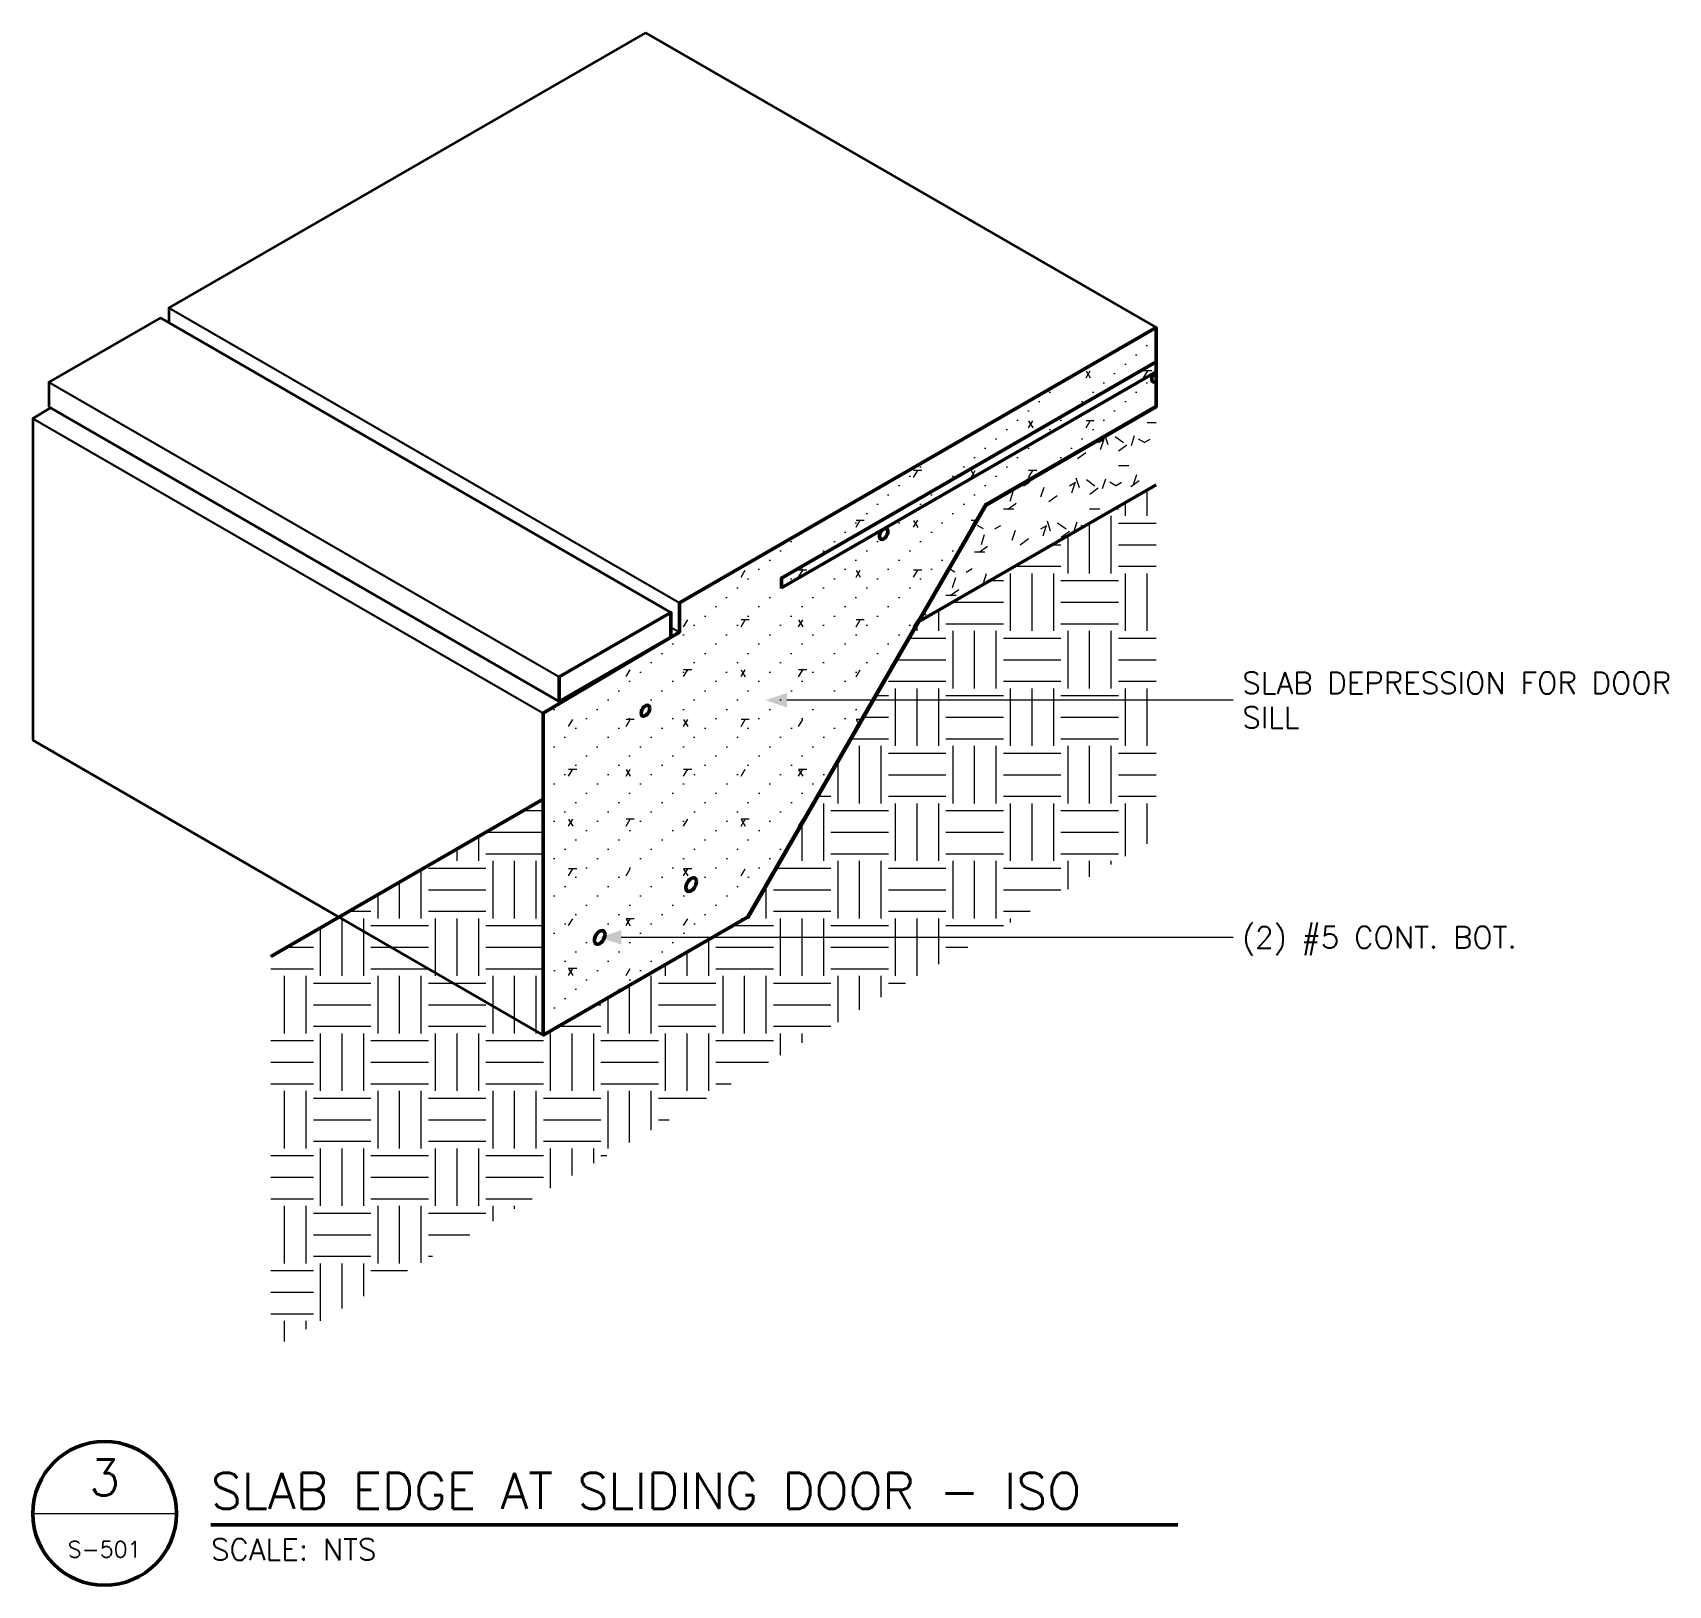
# Model space of a CAD drawing. Header units: inches. Extents: x -26 to 57.2, y -46 to 33.
import ezdxf
from ezdxf.enums import TextEntityAlignment as Align

# ---------------------------------------------------------------- set-up
doc = ezdxf.new("R2010")
doc.units = ezdxf.units.IN
doc.header["$MEASUREMENT"] = 0
for name, color, linetype, lineweight in [('S-ANNO-NOTE', 7, 'CONTINUOUS', 18), ('S-ANNO-TTLB', 7, 'CONTINUOUS', 50), ('S-DETL-BYND', 7, 'CONTINUOUS', 25), ('S-DETL-CUT', 7, 'CONTINUOUS', 50), ('S-DETL-PATT', 7, 'CONTINUOUS', 9)]:
    doc.layers.add(name, color=color, linetype=linetype, lineweight=lineweight)
doc.styles.add('KERF', font='romans.shx')

msp = doc.modelspace()

# ---------------------------------------------------------------- hatches: boundary and pattern name
at = {"layer": 'S-ANNO-NOTE', "lineweight": 50}
for points in [[(11.294278, -0.964937), (12.39144, -1.330658), (12.39144, -0.599217)], [(2.868709, -13.03125), (3.965871, -13.396971), (3.965871, -12.665529)]]:
    msp.add_hatch(color=256, dxfattribs=at).paths.add_polyline_path(points)
at = {"layer": 'S-DETL-PATT', "lineweight": 9}
h = msp.add_hatch(dxfattribs=at)
h.set_pattern_fill('KERF-CONC', color=256, style=0)
h.set_pattern_definition([(0, (0, 0), (1.096576, 0.949118), [0, -2.194323]), (0, (0.55, 0.4681), (1.096576, 0.949118), [0, -2.194323]), (60, (1.2873, 0.234), (2.925764, 2.53371), [0.4096, -5.44192]), (180, (1.697, 0.5852), (2.92576, 2.53371), [0.4096, -5.44192]), (300, (1.2873, 0.585), (2.92576, 2.5337), [0.4096, -5.4419])])
h.paths.add_polyline_path([(10.392305, -12), (22.51666, 9), (31.176915, 14), (31.176915, 18), (6.928203, 4), (6.928203, 2.5), (0, -1.625), (0, -18)])
h = msp.add_hatch(dxfattribs=at)
h.set_pattern_fill('KERF-GRAVEL', color=256, style=0)
h.set_pattern_definition([(0, (0, 0), (1.46288, 2.19432), [0.52664, -3.862]), (72, (0.52664, 0), (1.462882, 2.194323), [0.52664, -3.86201]), (144, (0.6905, 0.5032), (1.46288, 2.19432), [0.52664, -3.862]), (216, (0.2575, 0.8075), (1.462882, 2.194323), [0.52664, -3.86201]), (288, (-0.1638, 0.5032), (1.46288, 2.19432), [0.52664, -3.862]), (30, (2.2236, 1.1703), (1.46288, 2.194323), [0.35109, -4.03756]), (150, (2.2236, 1.1703), (1.46288, 2.19432), [0.3511, -4.03756])])
h.paths.add_polyline_path([(31.176915, 14), (22.51666, 9), (19.052559, 3), (31.176915, 10)])
h = msp.add_hatch(dxfattribs=at)
h.set_pattern_fill('EARTH', color=256, angle=45, style=0)
h.set_pattern_definition([(0, (0, 0), (2.92576, 2.92576), [2.92576, -2.92576]), (0, (0, 1.0972), (2.92576, 2.92576), [2.92576, -2.92576]), (0, (0, 2.1943), (2.92576, 2.92576), [2.92576, -2.92576]), (90, (0.3657, 2.56), (2.92576, 2.92576), [2.92576, -2.92576]), (90, (1.463, 2.56), (2.92576, 2.92576), [2.92576, -2.92576]), (90, (2.56, 2.56), (2.92576, 2.92576), [2.92576, -2.92576])])
h.paths.add_polyline_path([(31.176915, 10), (19.052559, 3), (10.392305, -12), (0, -18), (0, -6), (-13.856406, -14), (-13.856406, -34), (31.176915, -8)])

# ---------------------------------------------------------------- linework, layer by layer
at = {"layer": 'S-ANNO-NOTE', "lineweight": 18}
for points in [[(35.097439, -0.964937), (33.634556, -0.964937), (12.39144, -0.964937)], [(35.097439, -13.03125), (33.634556, -13.03125), (3.965871, -13.03125)], [(-25.980762, -42.338428), (-18.666352, -42.338428)]]:
    msp.add_lwpolyline(points, dxfattribs=at)
at = {"layer": 'S-ANNO-TTLB', "lineweight": 50}
msp.add_lwpolyline([(-25.980762, -42.338428, 1), (-18.666352, -42.338428, 1)], format="xyb", close=True, dxfattribs=at)
msp.add_lwpolyline([(-16.910893, -42.923581), (32.287225, -42.923581)], dxfattribs=at)
at = {"layer": 'S-DETL-BYND', "lineweight": 25}
for points in [[(-19.052559, 19), (6.928203, 4)], [(-25.168863, 15.21875), (0.811899, 0.21875)], [(-25.980762, 13.375), (0, -1.625)], [(6.495191, 2.75), (6.928203, 2.5)]]:
    msp.add_lwpolyline(points, dxfattribs=at)
at = {"layer": 'S-DETL-CUT', "lineweight": 35}
for points in [[(5.196152, 33), (-19.052559, 19), (-19.052559, 18.25)], [(5.196152, 33), (31.176915, 18)], [(-19.485572, 18.5), (-25.168863, 15.21875), (-25.168863, 13.96875)], [(-19.485572, 18.5), (6.495191, 3.5)], [(31.174711, 15.748728), (31.176915, 15.747455)], [(-25.074766, 13.914423), (-25.980762, 13.375), (-25.980762, -3)], [(-25.168863, 13.96875), (0.811899, -1.03125)], [(-25.980762, -3), (0, -18)]]:
    msp.add_lwpolyline(points, dxfattribs=at)
at = {"layer": 'S-DETL-CUT', "lineweight": 50}
for points in [[(10.392305, -12), (22.51666, 9), (31.176915, 14), (31.176915, 18), (6.928203, 4), (6.928203, 2.5), (0, -1.625), (0, -18), (10.392305, -12)], [(12.124356, 4.75), (31.176915, 15.75), (31.176915, 16.25), (12.124356, 5.25), (12.124356, 4.75)], [(31.176915, 15.747455), (31.146102, 15.729666), (31.086975, 15.675481), (31.035133, 15.60708), (30.994778, 15.530004), (30.969178, 15.450497), (30.960408, 15.375), (30.969178, 15.30963), (30.994778, 15.259683), (31.035133, 15.229205), (31.086975, 15.220665), (31.146102, 15.234755), (31.176915, 15.252545), (31.176915, 15.747455)], [(10.392305, -12), (10.4168, -12.014142), (22.531009, 8.968284), (31.176915, 13.96), (31.176915, 14)], [(31.176915, 10), (19.052559, 3), (10.392305, -12), (0, -18)], [(17.537014, 7.625), (17.528244, 7.69037), (17.502645, 7.740317), (17.46229, 7.770795), (17.410448, 7.779335), (17.35132, 7.765245), (17.289696, 7.729666), (17.230568, 7.675481), (17.178727, 7.60708), (17.138371, 7.530004), (17.112772, 7.450497), (17.104002, 7.375), (17.112772, 7.30963), (17.138371, 7.259683), (17.178727, 7.229205), (17.230568, 7.220665), (17.289696, 7.234755), (17.35132, 7.270334), (17.410448, 7.324519), (17.46229, 7.39292), (17.502645, 7.469996), (17.528244, 7.549503), (17.537014, 7.625)], [(0.811899, -1.03125), (6.495191, 2.25), (6.495191, 3.5), (0.811899, 0.21875), (0.811899, -1.03125)], [(5.412659, -1.375), (5.403889, -1.30963), (5.378289, -1.259683), (5.337934, -1.229205), (5.286092, -1.220665), (5.226964, -1.234755), (5.16534, -1.270334), (5.106212, -1.324519), (5.054371, -1.39292), (5.014016, -1.469996), (4.988416, -1.549503), (4.979646, -1.625), (4.988416, -1.69037), (5.014016, -1.740317), (5.054371, -1.770795), (5.106212, -1.779335), (5.16534, -1.765245), (5.226964, -1.729666), (5.286092, -1.675481), (5.337934, -1.60708), (5.378289, -1.530004), (5.403889, -1.450497), (5.412659, -1.375)], [(0, -6), (-13.856406, -14)], [(7.794229, -10.1875), (7.785007, -10.111943), (7.757971, -10.052184), (7.714962, -10.012294), (7.658912, -9.994992), (7.593641, -10.001458), (7.523596, -10.03125), (7.453551, -10.082339), (7.388279, -10.151242), (7.332229, -10.233265), (7.289221, -10.322816), (7.262184, -10.413795), (7.252963, -10.5), (7.262184, -10.575557), (7.289221, -10.635316), (7.332229, -10.675206), (7.388279, -10.692508), (7.453551, -10.686042), (7.523596, -10.65625), (7.593641, -10.605161), (7.658912, -10.536258), (7.714962, -10.454235), (7.757971, -10.364684), (7.785007, -10.273705), (7.794229, -10.1875)], [(3.139342, -12.875), (3.13012, -12.799443), (3.103084, -12.739684), (3.060076, -12.699794), (3.004026, -12.682492), (2.938754, -12.688958), (2.868709, -12.71875), (2.798664, -12.769839), (2.733393, -12.838742), (2.677343, -12.920765), (2.634334, -13.010316), (2.607298, -13.101295), (2.598076, -13.1875), (2.607298, -13.263057), (2.634334, -13.322816), (2.677343, -13.362706), (2.733393, -13.380008), (2.798664, -13.373542), (2.868709, -13.34375), (2.938754, -13.292661), (3.004026, -13.223758), (3.060076, -13.141735), (3.103084, -13.052184), (3.13012, -12.961205), (3.139342, -12.875)]]:
    msp.add_lwpolyline(points, dxfattribs=at)

# ---------------------------------------------------------------- texts
at = {"layer": 'S-ANNO-NOTE', "lineweight": 18, "style": 'KERF'}
for s, p in [('SLAB DEPRESSION FOR DOOR', (35.565561, -0.635789)), ('SILL', (35.565561, -2.391247)), ('(2) #5 CONT. BOT.', (35.565561, -13.579831))]:
    msp.add_text(s, height=1.097162, dxfattribs=at).set_placement(p)
at = {"layer": 'S-ANNO-TTLB', "lineweight": 50, "style": 'KERF'}
msp.add_text('3', height=1.828603, dxfattribs=at).set_placement((-22.323557, -40.509825), align=Align.MIDDLE_CENTER)
msp.add_text('SLAB EDGE AT SLIDING DOOR - ISO', height=1.828603, dxfattribs=at).set_placement((-16.910893, -42.104367))
at = {"layer": 'S-ANNO-TTLB', "lineweight": 18, "style": 'KERF'}
msp.add_text('S-501', height=0.822871, dxfattribs=at).set_placement((-22.323557, -44.167031), align=Align.MIDDLE_CENTER)
msp.add_text('SCALE: NTS', height=1.097162, dxfattribs=at).set_placement((-16.910893, -44.722926))

doc.saveas('drawing.dxf')
